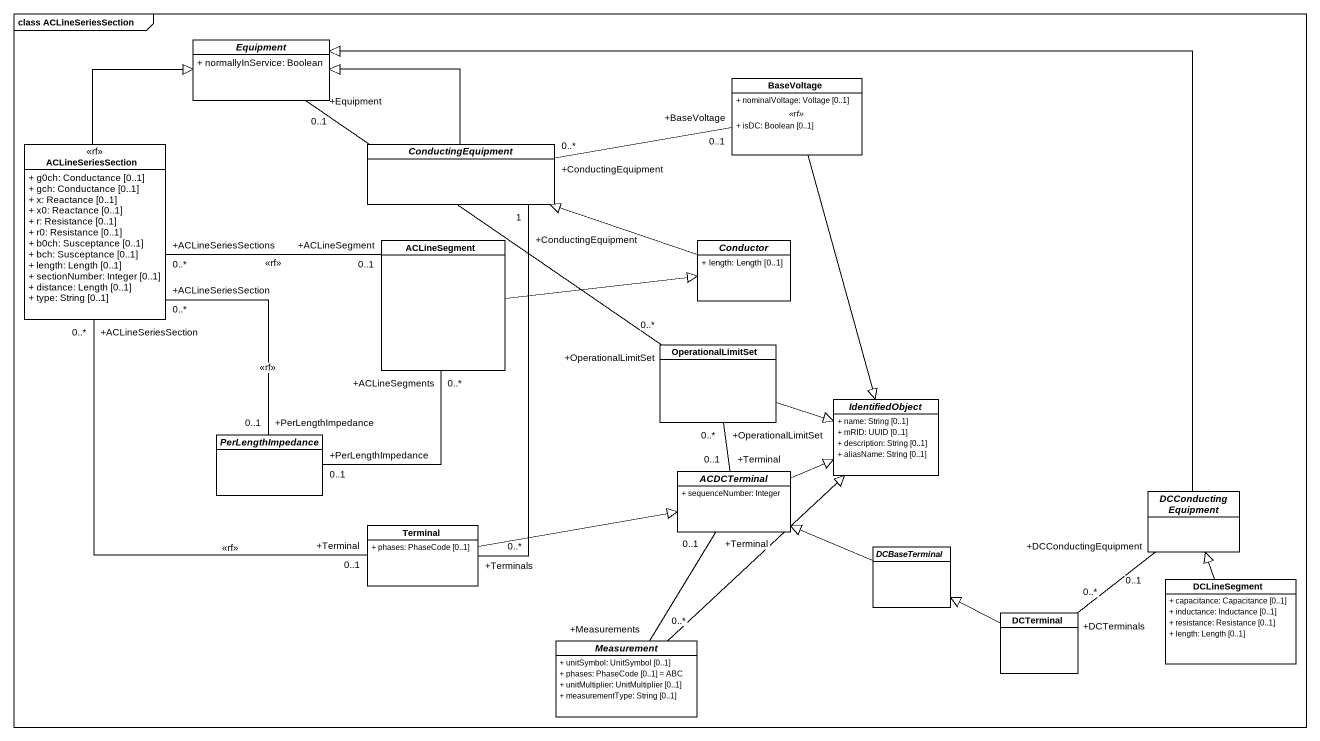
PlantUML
@startuml
mainframe class ACLineSeriesSection
hide circle
hide empty members
skinparam classAttributeIconSize 0
abstract class Equipment {
  + normallyInService: Boolean
}
class BaseVoltage {
  + nominalVoltage: Voltage [0..1]
  .. <<rf>> ..
  + isDC: Boolean [0..1]
}
class ACLineSeriesSection <<rf>> {
  + g0ch: Conductance [0..1]
  + gch: Conductance [0..1]
  + x: Reactance [0..1]
  + x0: Reactance [0..1]
  + r: Resistance [0..1]
  + r0: Resistance [0..1]
  + b0ch: Susceptance [0..1]
  + bch: Susceptance [0..1]
  + length: Length [0..1]
  + sectionNumber: Integer [0..1]
  + distance: Length [0..1]
  + type: String [0..1]
}
abstract class ConductingEquipment
class ACLineSegment
abstract class Conductor {
  + length: Length [0..1]
}
class OperationalLimitSet
abstract class PerLengthImpedance
abstract class IdentifiedObject {
  + name: String [0..1]
  + mRID: UUID [0..1]
  + description: String [0..1]
  + aliasName: String [0..1]
}
abstract class ACDCTerminal {
  + sequenceNumber: Integer
}
abstract class DCConductingEquipment
class Terminal {
  + phases: PhaseCode [0..1]
}
abstract class DCBaseTerminal
class DCLineSegment {
  + capacitance: Capacitance [0..1]
  + inductance: Inductance [0..1]
  + resistance: Resistance [0..1]
  + length: Length [0..1]
}
class DCTerminal
abstract class Measurement {
  + unitSymbol: UnitSymbol [0..1]
  + phases: PhaseCode [0..1] = ABC
  + unitMultiplier: UnitMultiplier [0..1]
  + measurementType: String [0..1]
}
BaseVoltage "+BaseVoltage\n0..1" -left- "+ConductingEquipment\n0..*" ConductingEquipment
BaseVoltage --|> IdentifiedObject
ACLineSeriesSection -up-|> Equipment
ACLineSeriesSection "+ACLineSeriesSections\n0..*" -right- "+ACLineSegment\n0..1" ACLineSegment : <<rf>>
ACLineSeriesSection "+ACLineSeriesSection\n0..*" -- "+PerLengthImpedance\n0..1" PerLengthImpedance : <<rf>>
ACLineSeriesSection "+ACLineSeriesSection\n0..*" -- "+Terminal\n0..1" Terminal : <<rf>>
ConductingEquipment -left-|> Equipment
ACLineSegment -right-|> Conductor
Conductor -left-|> ConductingEquipment
OperationalLimitSet "+OperationalLimitSet\n0..*" -up- "+Equipment\n0..1" Equipment
OperationalLimitSet -right-|> IdentifiedObject
OperationalLimitSet "+OperationalLimitSet\n0..*" -- "+Terminal\n0..1" ACDCTerminal
PerLengthImpedance "+PerLengthImpedance\n0..1" -up- "+ACLineSegments\n0..*" ACLineSegment
ACDCTerminal -right-|> IdentifiedObject
DCConductingEquipment -left-|> Equipment
DCConductingEquipment "+DCConductingEquipment\n0..1" -- "+DCTerminals\n0..*" DCTerminal
Terminal "+Terminals\n0..*" -up- "+ConductingEquipment\n1" ConductingEquipment
Terminal -right-|> ACDCTerminal
DCBaseTerminal -left-|> ACDCTerminal
DCLineSegment -up-|> DCConductingEquipment
DCTerminal -left-|> DCBaseTerminal
Measurement -up-|> IdentifiedObject
Measurement "+Measurements\n0..*" -up- "+Terminal\n0..1" ACDCTerminal
@enduml
